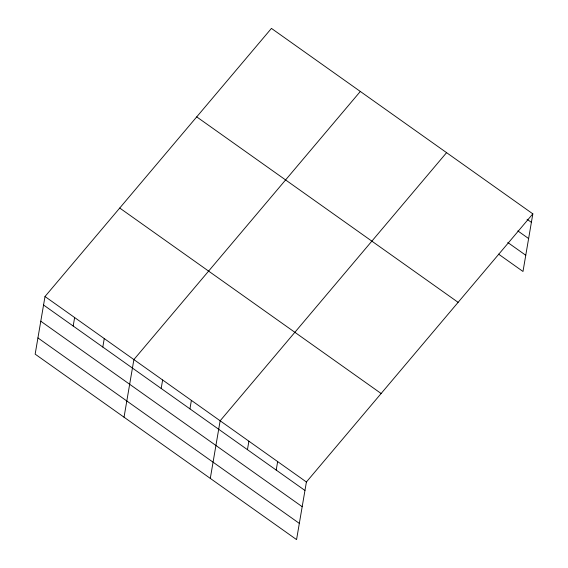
<?xml version="1.0" encoding="UTF-8"?>
<svg xmlns="http://www.w3.org/2000/svg" width="568" height="568" viewBox="0 0 568 568"><rect width="100%" height="100%" fill="white"/><g stroke="black" fill="none" stroke-linecap="round" stroke-linejoin="round"><path stroke-width="0.85" d="M45.007 296.524L35.159 354.141L296.56 539.6L306.408 481.991L532.841 213.859L271.44 28.4L45.007 296.524L306.408 481.991M73.18 326.025L74.635 317.547M102.808 347.048L104.256 338.563M124.037 417.196L133.885 359.587L360.318 91.455M161.184 388.462L162.633 379.985M189.939 408.868L191.388 400.383M210.295 478.398L220.143 420.789L446.583 152.657M247.449 449.664L248.898 441.187M276.204 470.07L277.653 461.585M532.841 213.859L522.993 271.476L498.555 254.13M527.076 219.284L531.392 222.344M517.838 230.906L528.616 238.553M507.792 242.508L525.762 255.259M196.72 116.88L458.12 302.339M119.734 208.044L381.128 393.503M43.559 305.009L304.952 490.468M40.789 321.218L302.183 506.684M37.928 337.924L299.329 523.384"/></g></svg>
